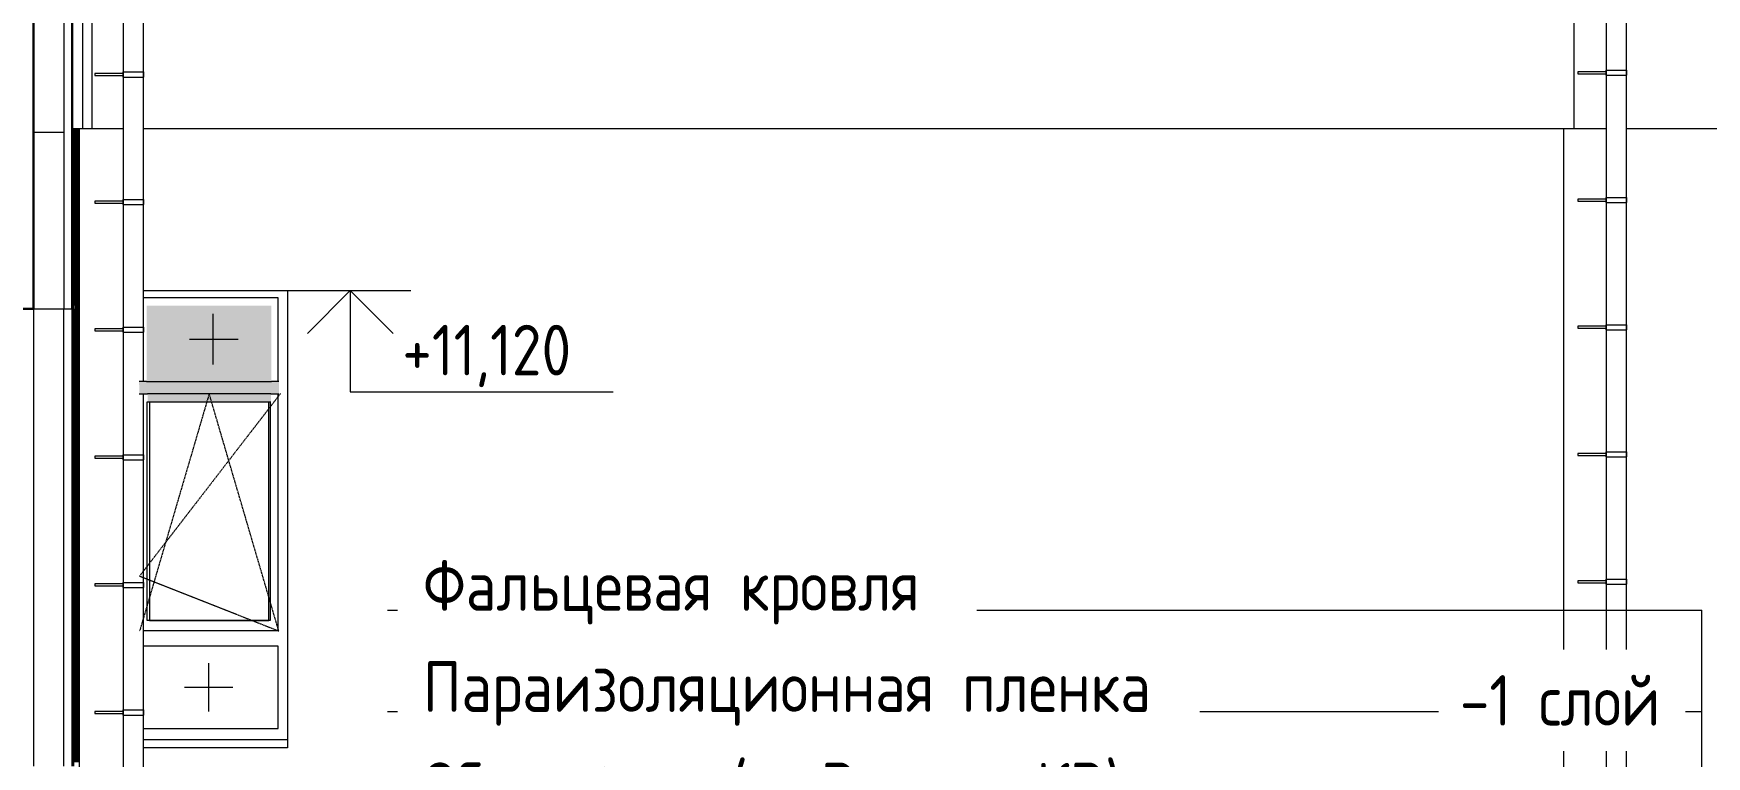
# Model space of a CAD drawing. Header units: millimetres. Extents: x -3929 to 624051, y 52832 to 514950.
# Drawn here: x 496946 to 505219, y 121563 to 125136 of the extents above; entities that cross this region are included whole.
import ezdxf

# ---------------------------------------------------------------- set-up
doc = ezdxf.new("R2010")
doc.units = ezdxf.units.MM
doc.linetypes.add('ADSK_Штриховая_ш2 п1', pattern=[3, 2, -1])
doc.linetypes.add('ADSK_Штриховая_ш3 п1_5', pattern=[4.5, 3, -1.5])
for name, color, linetype, lineweight in [('Аннотация', 7, 'Continuous', 18), ('Обобщенные модели', 7, 'Continuous', 18), ('Окна', 7, 'Continuous', 9), ('Окна открывание', 7, 'ADSK_Штриховая_ш2 п1', 9), ('Отметки', 7, 'Continuous', 9), ('Стены внутренние', 7, 'Continuous', 18), ('Стены наружные', 7, 'Continuous', 18), ('Стены несущие', 7, 'Continuous', 30), ('Стены отделка', 7, 'Continuous', 30), ('Стены штриховка', 7, 'Continuous', 9), ('Узлы', 7, 'Continuous', 18)]:
    doc.layers.add(name, color=color, linetype=linetype, lineweight=lineweight)
doc.layers.add('Линии', color=7, linetype='Continuous', lineweight=9, true_color=0x00a600)
doc.styles.add('GOST Common_1', font='GOST_Common.ttf', dxfattribs={"width": 0.9, "height": 250})
doc.styles.add('GOST Common_2', font='GOST_Common.ttf', dxfattribs={"width": 0.9, "height": 250})

# ---------------------------------------------------------------- blocks, each defined once
blk = doc.blocks.new('окна_rehau_однопольное_фрамуга_сверху - 800х2240 _нов_ ОК-3_-4264339-Разрез 2-2')
at = {"layer": 'Окна'}
for p, q in [((14425, 11084), (13758.1, 11084)), ((14425, 10670), (14425, 11084)), ((14425, 9438), (14425, 10610)), ((14425, 9438), (13758.1, 9438)), ((14425, 9362), (13758.1, 9362)), ((14425, 8956), (14425, 9362)), ((13758.1, 8956), (14425, 8956)), ((14471, 8900), (13758.1, 8900)), ((14471, 8900), (13758.1, 8900))]:
    blk.add_line(p, q, dxfattribs=at)
at = {"layer": 'Окна открывание'}
for p, q in [((14081, 9039), (14081, 9279)), ((14201, 9159), (13961, 9159))]:
    blk.add_line(p, q, dxfattribs=at)
blk = doc.blocks.new('Окна 199 - Окна 198-2787010-Разрез 2-2')
at = {"layer": 'Окна'}
for p, q in [((13773.6, 10671), (13758.1, 10671)), ((14425, 10671), (14391.4, 10671)), ((13777, 9488.9), (13777, 10570)), ((13777, 10570), (13778.6, 10570)), ((14385, 10570), (14385, 9488.9)), ((14385, 9488.9), (13777, 9488.9))]:
    blk.add_line(p, q, dxfattribs=at)
blk = doc.blocks.new('Водосток - Тип 1 _карниз больше 490мм_-5185615-Разрез 2-2')
at = {"layer": 'Обобщенные модели'}
for p, q in [((13658.1, 15339.7), (13658.1, 5252)), ((13758.1, 10670), (13758.1, 15339.7)), ((13658.1, 12192.3), (13518.1, 12192.3)), ((13518.1, 12192.3), (13518.1, 12187.3)), ((13518.1, 12187.3), (13518.1, 12182.3)), ((13518.1, 12182.3), (13658.1, 12182.3)), ((13656.1, 12199.8), (13656.1, 12174.8)), ((13656.1, 12199.8), (13759.3, 12199.8)), ((13656.1, 12174.8), (13759.3, 12174.8)), ((13759.3, 12199.8), (13760.1, 12199.8)), ((13759.3, 12174.8), (13760.1, 12174.8)), ((13760.1, 12174.8), (13760.1, 12199.8)), ((13658.1, 11561.8), (13518.1, 11561.8)), ((13518.1, 11561.8), (13518.1, 11556.8)), ((13518.1, 11556.8), (13518.1, 11551.8)), ((13518.1, 11551.8), (13658.1, 11551.8)), ((13656.1, 11569.3), (13656.1, 11544.3)), ((13656.1, 11569.3), (13759.3, 11569.3)), ((13656.1, 11544.3), (13759.3, 11544.3)), ((13759.3, 11569.3), (13760.1, 11569.3)), ((13759.3, 11544.3), (13760.1, 11544.3)), ((13760.1, 11544.3), (13760.1, 11569.3)), ((13658.1, 10931.3), (13518.1, 10931.3)), ((13518.1, 10931.3), (13518.1, 10926.3)), ((13518.1, 10926.3), (13518.1, 10921.3)), ((13518.1, 10921.3), (13658.1, 10921.3)), ((13656.1, 10938.8), (13656.1, 10913.8)), ((13656.1, 10938.8), (13759.3, 10938.8)), ((13759.3, 10938.8), (13760.1, 10938.8)), ((13760.1, 10913.8), (13760.1, 10938.8)), ((13656.1, 10913.8), (13759.3, 10913.8)), ((13759.3, 10913.8), (13760.1, 10913.8)), ((13758.1, 7045), (13758.1, 10610)), ((13658.1, 10300.9), (13518.1, 10300.9)), ((13518.1, 10300.9), (13518.1, 10295.9)), ((13518.1, 10295.9), (13518.1, 10290.9)), ((13518.1, 10290.9), (13658.1, 10290.9)), ((13656.1, 10308.4), (13656.1, 10283.4)), ((13656.1, 10308.4), (13759.3, 10308.4)), ((13656.1, 10283.4), (13759.3, 10283.4)), ((13759.3, 10308.4), (13760.1, 10308.4)), ((13759.3, 10283.4), (13760.1, 10283.4)), ((13760.1, 10283.4), (13760.1, 10308.4)), ((13658.1, 9670.4), (13518.1, 9670.4)), ((13518.1, 9670.4), (13518.1, 9665.4)), ((13518.1, 9665.4), (13518.1, 9660.4)), ((13518.1, 9660.4), (13658.1, 9660.4)), ((13656.1, 9677.9), (13656.1, 9652.9)), ((13656.1, 9677.9), (13759.3, 9677.9)), ((13656.1, 9652.9), (13759.3, 9652.9)), ((13759.3, 9677.9), (13760.1, 9677.9)), ((13759.3, 9652.9), (13760.1, 9652.9)), ((13760.1, 9652.9), (13760.1, 9677.9)), ((13658.1, 9039.9), (13518.1, 9039.9)), ((13518.1, 9039.9), (13518.1, 9034.9)), ((13518.1, 9034.9), (13518.1, 9029.9)), ((13518.1, 9029.9), (13658.1, 9029.9)), ((13656.1, 9047.4), (13656.1, 9022.4)), ((13656.1, 9047.4), (13759.3, 9047.4)), ((13656.1, 9022.4), (13759.3, 9022.4)), ((13759.3, 9047.4), (13760.1, 9047.4)), ((13759.3, 9022.4), (13760.1, 9022.4)), ((13760.1, 9022.4), (13760.1, 9047.4))]:
    blk.add_line(p, q, dxfattribs=at)
blk = doc.blocks.new('Водосток - Тип 1 _карниз больше 490мм_-5137789-Разрез 2-2')
at = {"layer": 'Обобщенные модели'}
for p, q in [((20992.5, 15339.1), (20992.5, 6255)), ((21092.5, 6255), (21092.5, 15339.1)), ((20992.5, 12200.9), (20852.5, 12200.9)), ((20852.5, 12200.9), (20852.5, 12195.9)), ((20852.5, 12195.9), (20852.5, 12190.9)), ((20852.5, 12190.9), (20992.5, 12190.9)), ((20990.5, 12208.4), (20990.5, 12183.4)), ((20990.5, 12208.4), (21093.7, 12208.4)), ((20990.5, 12183.4), (21093.7, 12183.4)), ((21093.7, 12208.4), (21094.5, 12208.4)), ((21093.7, 12183.4), (21094.5, 12183.4)), ((21094.5, 12183.4), (21094.5, 12208.4)), ((20992.5, 11572.2), (20852.5, 11572.2)), ((20852.5, 11572.2), (20852.5, 11567.2)), ((20852.5, 11567.2), (20852.5, 11562.2)), ((20852.5, 11562.2), (20992.5, 11562.2)), ((20990.5, 11579.7), (20990.5, 11554.7)), ((20990.5, 11579.7), (21093.7, 11579.7)), ((20990.5, 11554.7), (21093.7, 11554.7)), ((21093.7, 11579.7), (21094.5, 11579.7)), ((21093.7, 11554.7), (21094.5, 11554.7)), ((21094.5, 11554.7), (21094.5, 11579.7)), ((20992.5, 10943.5), (20852.5, 10943.5)), ((20852.5, 10943.5), (20852.5, 10938.5)), ((20852.5, 10938.5), (20852.5, 10933.5)), ((20852.5, 10933.5), (20992.5, 10933.5)), ((20990.5, 10951), (20990.5, 10926)), ((20990.5, 10951), (21093.7, 10951)), ((20990.5, 10926), (21093.7, 10926)), ((21093.7, 10951), (21094.5, 10951)), ((21093.7, 10926), (21094.5, 10926)), ((21094.5, 10926), (21094.5, 10951)), ((20992.5, 10314.9), (20852.5, 10314.9)), ((20852.5, 10314.9), (20852.5, 10309.9)), ((20852.5, 10309.9), (20852.5, 10304.9)), ((20852.5, 10304.9), (20992.5, 10304.9)), ((20990.5, 10322.4), (20990.5, 10297.4)), ((20990.5, 10322.4), (21093.7, 10322.4)), ((20990.5, 10297.4), (21093.7, 10297.4)), ((21093.7, 10322.4), (21094.5, 10322.4)), ((21093.7, 10297.4), (21094.5, 10297.4)), ((21094.5, 10297.4), (21094.5, 10322.4)), ((20992.5, 9686.2), (20852.5, 9686.2)), ((20852.5, 9686.2), (20852.5, 9681.2)), ((20852.5, 9681.2), (20852.5, 9676.2)), ((20990.5, 9693.7), (20990.5, 9668.7)), ((20990.5, 9693.7), (21093.7, 9693.7)), ((21093.7, 9693.7), (21094.5, 9693.7)), ((21094.5, 9668.7), (21094.5, 9693.7)), ((20852.5, 9676.2), (20992.5, 9676.2)), ((20990.5, 9668.7), (21093.7, 9668.7)), ((21093.7, 9668.7), (21094.5, 9668.7)), ((20992.5, 9057.6), (20852.5, 9057.6)), ((20852.5, 9057.6), (20852.5, 9052.6)), ((20852.5, 9052.6), (20852.5, 9047.6)), ((20852.5, 9047.6), (20992.5, 9047.6)), ((20990.5, 9065.1), (20990.5, 9040.1)), ((20990.5, 9065.1), (21093.7, 9065.1)), ((20990.5, 9040.1), (21093.7, 9040.1)), ((21093.7, 9065.1), (21094.5, 9065.1)), ((21093.7, 9040.1), (21094.5, 9040.1)), ((21094.5, 9040.1), (21094.5, 9065.1))]:
    blk.add_line(p, q, dxfattribs=at)
blk = doc.blocks.new('Высотные отметки - Стрелка вниз-12094-Разрез 2-2')
at = {"layer": 'Аннотация', "lineweight": 20}
for p, q in [((23173.6, 3220), (22573.6, 3220)), ((22873.6, 3220), (22661.5, 3007.9)), ((22873.6, 3220), (22873.6, 2720)), ((22873.6, 3220), (23085.7, 3007.9)), ((22873.6, 2720), (21573.6, 2720))]:
    blk.add_line(p, q, dxfattribs=at)
blk = doc.blocks.new('ADSK_Обозначение_ФлажокПирогаКонструкции - Разрез кровля _левая_ 2-2679246-Разрез 2-2')
at = {"layer": 'Аннотация'}
for p, q in [((14965.1, 9540), (21465.1, 9540)), ((21465.1, 9040), (21465.1, 9540)), ((14965.1, 9040), (21465.1, 9040)), ((21465.1, 8540), (21465.1, 9040)), ((14965.1, 8540), (21465.1, 8540)), ((21465.1, 8040), (21465.1, 8540)), ((14965.1, 8040), (21465.1, 8040)), ((21465.1, 6040), (21465.1, 8040)), ((21465.1, 6040), (21215.1, 6473)), ((21465.1, 6040), (21715.1, 6473))]:
    blk.add_line(p, q, dxfattribs=at)

msp = doc.modelspace()

# ---------------------------------------------------------------- hatches: boundary and pattern name
at = {"layer": 'Узлы', "lineweight": 5, "true_color": 0xffffff}
for points in [[(497504.724, 123415.933), (498122.474, 123416.933), (498122.474, 123790.933), (497504.724, 123790.933), (497504.724, 123416.933)], [(497478.324, 123355.933), (498159.724, 123355.933), (498159.724, 123415.933), (497468.112, 123415.933), (497469.099, 123355.933), (497474.599, 123355.933)], [(497872.503, 123315.933), (498119.724, 123315.933), (498119.724, 123355.933), (497509.724, 123355.933), (497509.724, 123315.933), (497824.683, 123315.933)]]:
    msp.add_hatch(color=7, dxfattribs=at).paths.add_polyline_path(points)

# ---------------------------------------------------------------- linework, layer by layer
at = {"layer": 'Линии', "color": 7, "linetype": 'ADSK_Штриховая_ш3 п1_5', "lineweight": 5}
for p, q in [((497832.263, 123750.569), (497832.263, 123500.569)), ((497717.263, 123625.569), (497957.263, 123625.569)), ((498166.649, 123355.933), (497470.724, 122454.933)), ((497814.724, 123355.933), (497470.724, 122183.933)), ((498158.724, 122183.933), (497814.724, 123355.933)), ((497470.724, 122454.933), (498158.724, 122183.933))]:
    msp.add_line(p, q, dxfattribs=at)
at = {"layer": 'Линии', "color": 7}
for p, q in [((497504.724, 123415.933), (497468.112, 123415.933)), ((497504.724, 123415.933), (498122.474, 123415.933)), ((498159.724, 123415.933), (498122.474, 123415.933)), ((497468.112, 123355.933), (497509.724, 123355.933)), ((498119.724, 123355.933), (497509.724, 123355.933)), ((497509.724, 123315.933), (498119.724, 123315.933)), ((497519.724, 123315.933), (497519.724, 122234.798)), ((498109.724, 122234.798), (498109.724, 123315.933)), ((498119.724, 123355.933), (498159.724, 123355.933)), ((497519.724, 122234.798), (498109.724, 122234.798))]:
    msp.add_line(p, q, dxfattribs=at)
at = {"layer": 'Отметки', "lineweight": 5}
msp.add_line((497605.537, 123865.933), (498512.191, 123865.933), dxfattribs=at)
at = {"layer": 'Стены внутренние'}
msp.add_line((496945.896, 123775.933), (496945.896, 121515.933), dxfattribs=at)
at = {"layer": 'Стены наружные'}
for p, q in [((497236.698, 124665.933), (497236.698, 125315.933)), ((504563.637, 125315.933), (504563.637, 124665.933)), ((497136.893, 124665.933), (497136.652, 124665.933)), ((497136.893, 123775.933), (497136.893, 124665.933)), ((497139.684, 124665.933), (497139.684, 123775.933)), ((497144.251, 123775.933), (497144.251, 124665.933)), ((497147.068, 124665.933), (497147.068, 123795.933)), ((497151.636, 123795.933), (497151.636, 124665.933)), ((497154.556, 124665.933), (497154.556, 123795.933)), ((497159.115, 123795.933), (497159.115, 124665.933)), ((497161.916, 124665.933), (497161.916, 123795.933)), ((497166.483, 123795.933), (497166.483, 124665.933)), ((497172.829, 117671.063), (497172.829, 124665.933)), ((497189.071, 124665.933), (497389.243, 124665.933)), ((497489.243, 124665.933), (504563.637, 124665.933)), ((504513.637, 119000.933), (504513.637, 124665.933)), ((504563.637, 124665.933), (504723.637, 124665.933)), ((504823.637, 124665.933), (512012.802, 124665.933)), ((497489.243, 123865.933), (498202.112, 123865.933)), ((498202.112, 123865.933), (498202.112, 121605.933)), ((497095.896, 121515.933), (497095.896, 123775.933)), ((497135.896, 123775.933), (497135.896, 121515.933)), ((497136.652, 123775.933), (497136.893, 123775.933)), ((497138.681, 121515.933), (497138.681, 123775.933)), ((497138.684, 123775.933), (497144.251, 123775.933)), ((497143.249, 123775.933), (497143.249, 121515.933)), ((497146.068, 123795.933), (497151.636, 123795.933)), ((497150.636, 123795.933), (497150.636, 121535.933)), ((497153.556, 123795.933), (497159.115, 123795.933)), ((497153.558, 121535.933), (497153.558, 123795.933)), ((497158.126, 123795.933), (497158.126, 121535.933)), ((497160.916, 123795.933), (497166.483, 123795.933)), ((497165.484, 123795.933), (497165.484, 121535.933)), ((498202.112, 121605.933), (497489.243, 121605.933))]:
    msp.add_line(p, q, dxfattribs=at)
at = {"layer": 'Стены несущие'}
for p, q in [((496945.651, 123775.933), (496945.651, 125505.933)), ((496825.651, 123775.933), (496945.651, 123775.933))]:
    msp.add_line(p, q, dxfattribs=at)
at = {"layer": 'Стены отделка', "lineweight": 9}
for p, q in [((497135.652, 123775.933), (497135.652, 125505.933)), ((497139.071, 125475.933), (497139.071, 124665.933)), ((497189.071, 124665.933), (497189.071, 125475.933)), ((497095.652, 124645.933), (496945.651, 124645.933)), ((497136.652, 124665.933), (497135.652, 124665.933)), ((497136.652, 123775.933), (497136.652, 124665.933)), ((497139.071, 124665.933), (497189.071, 124665.933)), ((496945.651, 123775.933), (497136.652, 123775.933))]:
    msp.add_line(p, q, dxfattribs=at)
at = {"layer": 'Стены штриховка'}
msp.add_line((497095.652, 125505.933), (497095.652, 123775.933), dxfattribs=at)

# ---------------------------------------------------------------- block references
at = {"layer": 'Аннотация'}
msp.add_blockref('ADSK_Обозначение_ФлажокПирогаКонструкции - Разрез кровля _левая_ 2-2679246-Разрез 2-2', (483731.112, 112745.933), dxfattribs=at)
at = {"layer": 'Обобщенные модели'}
for name in ['Водосток - Тип 1 _карниз больше 490мм_-5185615-Разрез 2-2', 'Водосток - Тип 1 _карниз больше 490мм_-5137789-Разрез 2-2']:
    msp.add_blockref(name, (483731.112, 112745.933), dxfattribs=at)
at = {"layer": 'Окна'}
for name in ['окна_rehau_однопольное_фрамуга_сверху - 800х2240 _нов_ ОК-3_-4264339-Разрез 2-2', 'Окна 199 - Окна 198-2787010-Разрез 2-2']:
    msp.add_blockref(name, (483731.112, 112745.933), dxfattribs=at)
at = {"layer": 'Отметки', "lineweight": 20, "extrusion": (0, 0, -1)}
msp.add_blockref('Высотные отметки - Стрелка вниз-12094-Разрез 2-2', (-521385.806, 120645.933), dxfattribs=at)

# ---------------------------------------------------------------- texts
at = {"layer": 'Отметки', "lineweight": 20, "insert": (498769.686, 123696.489), "char_height": 250, "width": 1062.01039, "attachment_point": 1, "line_spacing_factor": 1.022761, "style": 'GOST Common_1'}
msp.add_mtext('+11,120', dxfattribs=at)

# ---------------------------------------------------------------- next in the draw order: texts
at = {"layer": 'Аннотация', "lineweight": 9, "char_height": 250, "line_spacing_factor": 1.022766, "style": 'GOST Common_2', "bg_fill": 2}
for s, insert, width, attachment_point in [('\\pxt4.572,9.144,13.716,18.288,22.86,27.432,32.004,36.576,41.148,45.72,50.292,54.864,59.436,64.008,68.58,73.152,77.724,82.296,86.868,91.44,96.012,100.584,105.156,109.728,114.3,118.872,123.444,128.016,132.588,137.16,141.732,146.304;{Фальцевая кровля}', (498871.974, 122215.585), 2613.6, 7), ('\\pxqr,t4.572,9.144,13.716,18.288,22.86,27.432,32.004,36.576,41.148,45.72,50.292,54.864,59.436,64.008,68.58,73.152,77.724,82.296,86.868,91.44,96.012,100.584,105.156,109.728,114.3,118.872,123.444,128.016,132.588,137.16,141.732,146.304;{-1 слой}', (504990.058, 121715.585), 970.2, 9)]:
    msp.add_mtext(s, dxfattribs=dict(at, insert=insert, width=width, attachment_point=attachment_point))

# ---------------------------------------------------------------- next in the draw order: texts
at = {"layer": 'Аннотация', "lineweight": 9, "insert": (498871.974, 121715.585), "char_height": 250, "width": 3715.2, "attachment_point": 7, "line_spacing_factor": 1.022766, "style": 'GOST Common_2', "bg_fill": 2}
msp.add_mtext('\\pxt4.572,9.144,13.716,18.288,22.86,27.432,32.004,36.576,41.148,45.72,50.292,54.864,59.436,64.008,68.58,73.152,77.724,82.296,86.868,91.44,96.012,100.584,105.156,109.728,114.3,118.872,123.444,128.016,132.588,137.16,141.732,146.304;{Параизоляционная пленка}', dxfattribs=at)

# ---------------------------------------------------------------- next in the draw order: texts
at = {"layer": 'Аннотация', "lineweight": 9, "insert": (498871.974, 121215.585), "char_height": 250, "width": 3631.5, "attachment_point": 7, "line_spacing_factor": 1.022766, "style": 'GOST Common_2', "bg_fill": 2}
msp.add_mtext('\\pxt4.572,9.144,13.716,18.288,22.86,27.432,32.004,36.576,41.148,45.72,50.292,54.864,59.436,64.008,68.58,73.152,77.724,82.296,86.868,91.44,96.012,100.584,105.156,109.728,114.3,118.872,123.444,128.016,132.588,137.16,141.732,146.304;{Обрешётка (см.Раздел КР)}', dxfattribs=at)

doc.saveas('drawing.dxf')
